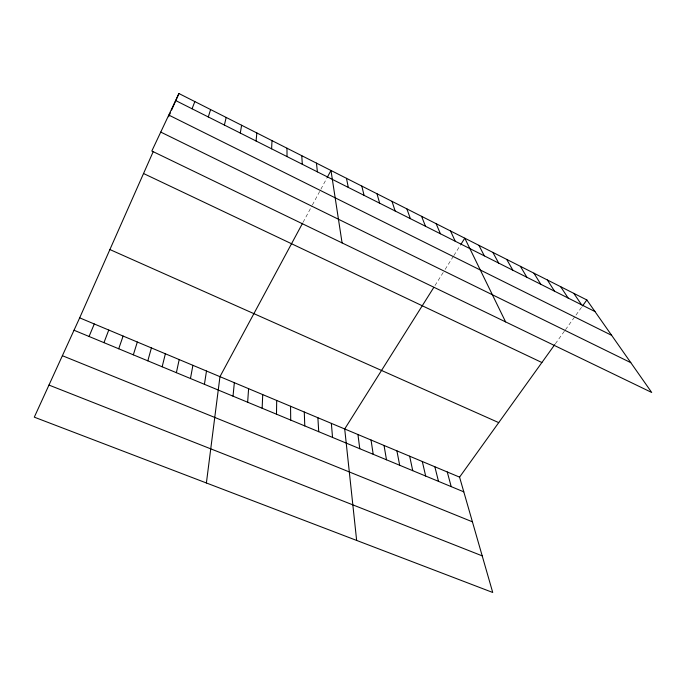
<?xml version="1.0" encoding="UTF-8"?>
<svg xmlns="http://www.w3.org/2000/svg" width="686" height="686" viewBox="0 0 686 686"><rect width="100%" height="100%" fill="white"/><g stroke="black" fill="none" stroke-linecap="round" stroke-linejoin="round"><path stroke-width="0.51" stroke-dasharray="3.43 2.57" d="M303.058 222.315L311.873 205.946M312.362 205.037L326.665 178.471M434.984 285.539L444.562 270.318M445.128 269.418L453.326 256.384M453.866 255.526L460.409 245.142M555.36 343.78L564.887 330.515M565.487 329.683L581.908 306.814"/><path stroke-width="1.03" d="M276.492 414.19L276.698 400.453M262.146 408.239L262.721 394.596M271.613 148.828L271.999 140.63M247.655 402.228L248.598 388.67M233.026 396.165L234.346 382.694M256.041 140.99L256.881 132.981M206.392 482.978L219.957 376.665L302.577 223.216M204.419 384.306L206.495 371.015M240.297 133.067L241.609 125.246M190.468 378.518L192.903 365.321M176.379 372.678L179.2 359.575M224.382 125.058L226.183 117.443M162.162 366.787L165.369 353.779M147.816 360.836L151.409 347.922M208.304 116.972L210.593 109.554M133.333 354.834L137.329 342.022M118.712 348.771L123.111 336.063M103.955 342.648L108.765 330.043M192.054 108.791L194.841 101.579M89.06 336.474L94.291 323.972M79.679 317.85L459.569 477.13L492.728 592.472L34.3 417.165L79.679 317.85L153.252 151.555M168.653 116.74L170.351 112.916M171.62 110.052L178.926 93.528L586.839 299.954L651.7 392.461L151.829 151.014L178.926 93.528M327.145 177.58L330.978 170.471L342.082 242.913M433.861 287.314L344.706 428.964L356.643 540.431M460.949 244.276L464.782 238.188L505.616 321.906M459.569 477.13L554.768 344.604M582.525 305.956L586.839 299.954M48.963 385.069L482.198 555.857M62.383 355.708L472.414 521.814M74.019 330.24L463.796 491.845M109.897 249.55L498.722 422.619M143.537 173.515L541.889 362.525M160.756 132.081L630.82 362.671M168.773 115.059L611.646 335.334M175.633 100.525L594.968 311.547M573.813 293.359L581.625 304.833M560.651 286.697L568.154 298.05M547.368 279.974L554.537 291.198M533.948 273.182L540.791 284.278M520.391 266.322L526.891 277.29M506.697 259.394L512.854 270.224M492.865 252.397L498.671 263.081M478.897 245.322L484.342 255.869M450.531 230.968L455.221 241.223M436.125 223.679L440.429 233.78M421.573 216.313L425.483 226.26M406.867 208.87L410.374 218.654M392.006 201.35L395.11 210.971M376.983 193.752L379.667 203.202M447.255 471.968L451.208 486.631M434.838 466.754L438.5 481.358M361.814 186.078L364.069 195.347M422.302 461.507L425.68 476.041M409.662 456.207L412.74 470.682M346.473 178.317L348.291 187.407M396.902 450.856L399.681 465.262M384.031 445.454L386.501 459.8M371.04 440.009L373.201 454.286M357.938 434.512L359.773 448.713M316.452 163.122L317.395 171.86M331.355 423.373L332.538 437.428M317.884 417.723L318.724 431.7M301.78 155.696L302.294 164.263M304.284 412.02L304.781 425.92M290.555 406.266L290.71 420.081M286.971 148.202L287.031 156.588"/></g></svg>
